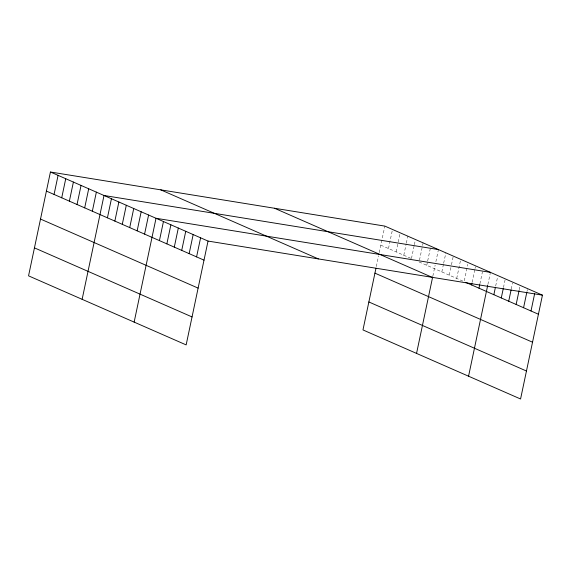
<?xml version="1.0" encoding="UTF-8"?>
<svg xmlns="http://www.w3.org/2000/svg" width="571" height="571" viewBox="0 0 571 571"><rect width="100%" height="100%" fill="white"/><g stroke="black" fill="none" stroke-linecap="round" stroke-linejoin="round"><path stroke-width="0.43" stroke-dasharray="2.85 2.14" d="M376.325 266.564L378.573 255.872M379.265 252.582L384.847 226.102M388.48 248.528L392.505 229.456M396.138 251.882L400.157 232.811M403.79 255.237L406.167 243.967M406.352 243.096L407.815 236.166M411.448 258.592L414.189 245.587M414.375 244.716L415.288 240.384M419.471 260.212L422.39 246.337M422.576 245.473L423.125 242.868M426.758 265.301L427.486 261.832M427.672 260.968L430.598 247.093M432.854 276.057L435.145 265.187M435.873 261.718L438.435 249.577M441.84 271.91L443.489 264.109M443.667 263.238L445.865 252.832M449.27 275.165L451.283 265.629M451.468 264.766L453.295 256.094M456.7 278.427L460.726 259.348M464.316 280.811L467.785 264.337M472.11 282.331L474.851 269.326M475.036 268.456L475.4 266.721M479.904 283.851L482.466 271.717M487.884 284.508L490.261 273.238M495.678 286.028L497.505 277.356M503.472 287.548L505.121 279.747M511.266 289.076L512.551 283.002M519.246 289.725L519.796 287.127M527.04 291.246L527.404 289.511M380.828 245.173L410.685 258.256M419.1 261.946L463.388 281.353"/><path stroke-width="0.86" d="M50.434 172.007L28.55 275.843L186.153 344.898L208.03 241.069L50.434 172.007L384.847 226.102L542.45 295.157L520.566 398.993L362.97 329.931L375.975 268.213M54.067 194.44L58.085 175.361M61.718 197.794L65.744 178.716M69.377 201.149L73.395 182.07M77.028 204.504L81.053 185.425M84.686 207.858L88.705 188.78M92.338 211.213L96.363 192.134M82.131 299.325L104.015 195.489L438.435 249.577M107.427 217.822L111.445 198.744M114.857 221.077L118.875 201.998M122.287 224.332L126.305 205.253M129.717 227.586L133.735 208.515M137.147 230.841L141.165 211.77M144.577 234.103L148.596 215.024M134.142 322.108L156.026 218.279L490.439 272.367M159.43 240.612L163.456 221.534M166.86 243.867L170.886 224.788M174.291 247.122L178.316 228.043M181.721 250.376L185.746 231.298M189.151 253.631L193.169 234.56M196.581 256.893L200.599 237.814M416.552 353.413L432.682 276.885M471.56 284.936L471.924 283.202M478.99 288.191L479.726 284.722M468.563 376.203L487.698 285.379M493.851 294.7L495.314 287.763M501.281 297.955L503.294 288.419M508.711 301.21L511.088 289.94M516.141 304.471L519.068 290.596M523.571 307.726L526.862 292.116M531.001 310.981L534.656 293.637M208.03 241.069L542.45 295.157M465.615 282.331L538.432 314.236M274.494 208.251L432.09 277.306M374.933 273.145L532.536 342.207M160.786 189.857L318.39 258.92M368.859 301.966L526.462 371.022M46.408 191.085L204.011 260.148M40.52 219.057L198.116 288.112M34.446 247.871L192.049 316.934"/></g></svg>
